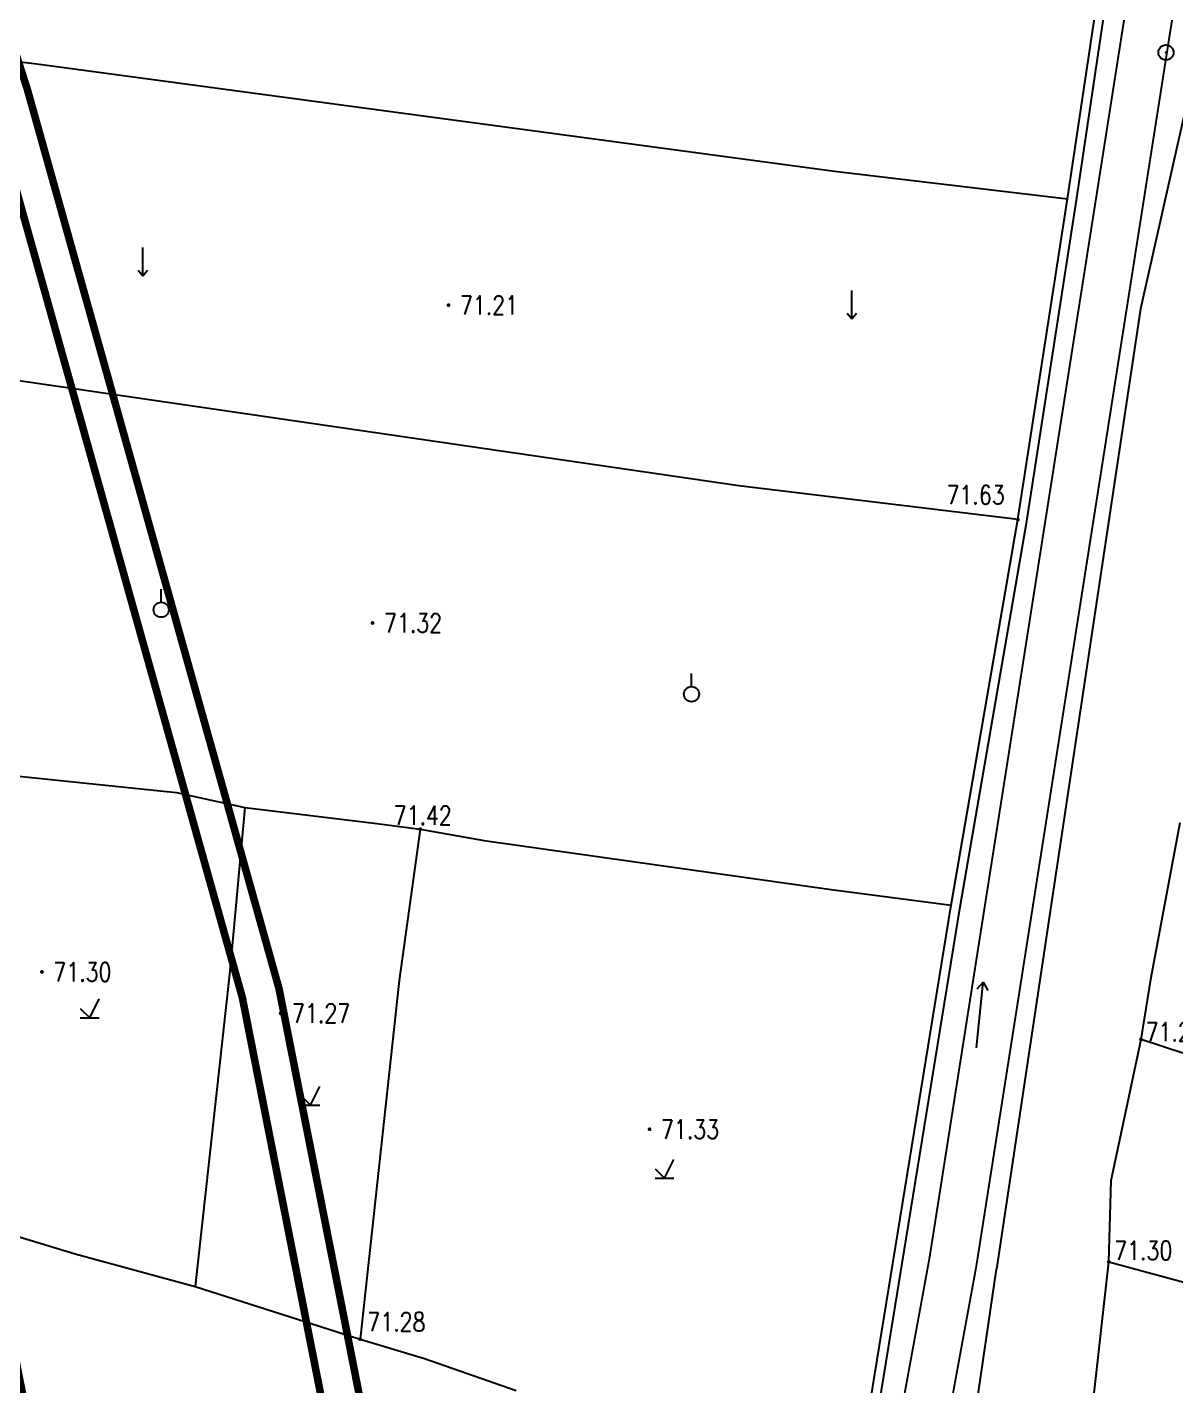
# Model space of a CAD drawing. Extents: x 10519 to 17598, y -625 to 2857.
# Drawn here: x 14015.7 to 14076.6, y 350.1 to 422 of the extents above; entities that cross this region are included whole.
import ezdxf
from ezdxf.enums import TextEntityAlignment as Align

# ---------------------------------------------------------------- set-up
doc = ezdxf.new("R2010")
doc.units = 0
doc.header["$MEASUREMENT"] = 0
for name, pattern in [('CENTER', [2, 1.25, -0.25, 0.25, -0.25]), ('CENTERX2', [4, 2.5, -0.5, 0.5, -0.5]), ('X3', [5, 4, -1])]:
    doc.linetypes.add(name, pattern=pattern)
doc.layers.get('0').update_dxf_attribs({"linetype": 'CONTINUOUS'})
for name, color, linetype in [('00000衢化东路中线', 1, 'CENTER'), ('00000道路边线', 2, 'CONTINUOUS'), ('0000原地形', 252, 'CONTINUOUS'), ('000道路名称', 6, 'CONTINUOUS'), ('GCD', 224, 'CONTINUOUS')]:
    doc.layers.add(name, color=color, linetype=linetype)
doc.styles.add('HZ', font='txt8.shx', dxfattribs={"width": 0.8, "bigfont": 'hz.shx'})
doc.styles.add('黑体', font='SIMHEI.TTF', dxfattribs={"width": 0.8})

# ---------------------------------------------------------------- blocks, each defined once
blk = doc.blocks.new('GC200')
at = {"linetype": 'Continuous', "const_width": 0.2, "flags": 128}
blk.add_lwpolyline([(-0.1, 0, 1), (0.1, 0, 1)], format="xyb", close=True, dxfattribs=at)
blk = doc.blocks.new('GC117')
blk.add_circle((0, 0), 0.8)
blk.add_point((0, 0))

msp = doc.modelspace()

# ---------------------------------------------------------------- linework, layer by layer
at = {"layer": '00000衢化东路中线', "color": 6, "linetype": 'CENTERX2', "ltscale": 6}
msp.add_arc((13411.378, 223.919), 615, 0, 17.868144, dxfattribs=at)
at = {"layer": '00000道路边线', "const_width": 0.4}
for points in [[(13998.398, 562.402, 0.469032), (13977.805, 529.937), (14013.845, 418.141, -0.078123), (14044.378, 223.919), (14044.378, 26.783, 0.401182), (14068.261, 1.808), (14112.168, -0.156), (14293.346, -8.259), (14423.237, -14.069), (14638.875, -23.628), (14928.222, -34.446)], [(14003.997, 558.083), (13996.012, 557.053, 0.469032), (13979.537, 531.081), (14015.749, 418.755, -0.078123), (14046.378, 223.919), (14046.378, 16.985)], [(13958.293, 523.647), (13994.334, 411.851, -0.078123), (14023.878, 223.919), (14023.878, 36.677, 1), (14028.878, 36.677), (14028.878, 223.919, 0.078123), (13999.093, 413.385), (13963.052, 525.181, 1.000006), (13958.293, 523.647)]]:
    msp.add_lwpolyline(points, format="xyb", dxfattribs=at)
at = {"layer": '0000原地形', "linetype": 'Continuous'}
for p, q in [((14070.859, 412.946, 71.737), (14074.057, 434.392, 71.737)), ((14070.859, 412.946, 71.737), (14074.057, 434.392, 71.737)), ((14071.335, 412.874), (14074.533, 434.322)), ((14071.335, 412.874), (14074.533, 434.322)), ((14000.466, 421.916, 71.558), (14015.988, 420.131, 71.558)), ((14000.466, 421.916, 71.558), (14015.988, 420.131, 71.558)), ((14015.988, 420.131, 71.558), (14058.521, 414.407, 71.558)), ((14015.988, 420.131, 71.558), (14058.521, 414.407, 71.558)), ((14077.552, 419.668), (14074.725, 407.107)), ((14058.521, 414.407, 71.558), (14070.859, 412.946, 71.558)), ((14058.521, 414.407, 71.558), (14070.859, 412.946, 71.558)), ((14068.228, 395.95, 71.737), (14070.859, 412.946, 71.737)), ((14068.228, 395.95, 71.737), (14070.859, 412.946, 71.737)), ((14068.703, 395.872), (14071.335, 412.874)), ((14068.703, 395.872), (14071.335, 412.874)), ((14074.725, 407.107), (14067.1, 356.228)), ((14053.438, 397.73, 71.626), (14007.462, 404.445, 71.626)), ((14053.438, 397.73, 71.626), (14007.462, 404.445, 71.626)), ((14068.228, 395.95, 71.626), (14053.438, 397.73, 71.626)), ((14068.228, 395.95, 71.626), (14053.438, 397.73, 71.626)), ((14064.688, 375.517, 71.737), (14068.228, 395.95, 71.737)), ((14064.688, 375.517, 71.737), (14068.228, 395.95, 71.737)), ((14065.163, 375.437), (14068.703, 395.872)), ((14065.163, 375.437), (14068.703, 395.872)), ((14010.642, 382.833, 71.558), (14023.651, 381.49, 71.558)), ((14010.642, 382.833, 71.558), (14023.651, 381.49, 71.558)), ((14023.651, 381.49, 71.558), (14027.28, 380.702, 71.558)), ((14023.651, 381.49, 71.558), (14027.28, 380.702, 71.558)), ((14027.28, 380.702, 71.427), (14026.487, 372.018, 71.427)), ((14027.28, 380.702, 71.427), (14026.487, 372.018, 71.427)), ((14027.28, 380.702, 71.427), (14034.134, 379.861, 71.427)), ((14027.28, 380.702, 71.427), (14034.134, 379.861, 71.427)), ((14034.134, 379.861, 71.427), (14036.569, 379.542, 71.427)), ((14034.134, 379.861, 71.427), (14036.569, 379.542, 71.427)), ((14036.569, 379.542, 71.422), (14035.457, 371.521, 71.422)), ((14036.569, 379.542, 71.422), (14035.457, 371.521, 71.422)), ((14036.569, 379.542, 71.427), (14039.945, 378.942, 71.427)), ((14036.569, 379.542, 71.427), (14039.945, 378.942, 71.427)), ((14075.284, 371.682, 71.92), (14076.819, 379.893, 71.92)), ((14039.945, 378.942, 71.427), (14058.334, 376.354, 71.427)), ((14039.945, 378.942, 71.427), (14058.334, 376.354, 71.427)), ((14058.334, 376.354, 71.427), (14064.688, 375.517, 71.427)), ((14058.334, 376.354, 71.427), (14064.688, 375.517, 71.427)), ((14059.582, 344.109, 71.737), (14064.688, 375.517, 71.737)), ((14059.582, 344.109, 71.737), (14064.688, 375.517, 71.737)), ((14060.057, 344.032), (14065.163, 375.437)), ((14060.057, 344.032), (14065.163, 375.437)), ((14026.487, 372.018, 71.427), (14024.65, 355.313, 71.427)), ((14026.487, 372.018, 71.427), (14024.65, 355.313, 71.427)), ((14035.457, 371.521, 71.422), (14033.382, 352.527, 71.422)), ((14035.457, 371.521, 71.422), (14033.382, 352.527, 71.422)), ((14074.752, 368.403, 71.92), (14075.284, 371.682, 71.92)), ((14073.173, 360.93, 71.92), (14074.752, 368.403, 71.92)), ((14097.93, 360.782, 71.452), (14074.752, 368.403, 71.452)), ((14073.05, 356.625, 71.92), (14073.173, 360.93, 71.92)), ((14011.861, 358.994, 71.511), (14018.293, 357.047, 71.511)), ((14011.861, 358.994, 71.511), (14018.293, 357.047, 71.511)), ((14018.293, 357.047, 71.511), (14024.65, 355.313, 71.511)), ((14018.293, 357.047, 71.511), (14024.65, 355.313, 71.511)), ((14071.992, 347.109, 71.92), (14073.05, 356.625, 71.92)), ((14073.05, 356.625, 71.299), (14081.333, 354.384, 71.299)), ((14064.702, 339.962), (14067.1, 356.228)), ((14064.702, 339.962), (14067.1, 356.228)), ((14024.65, 355.313, 71.511), (14033.382, 352.527, 71.511)), ((14024.65, 355.313, 71.511), (14033.382, 352.527, 71.511)), ((14033.382, 352.527, 71.511), (14036.8, 351.504, 71.511)), ((14033.382, 352.527, 71.511), (14036.8, 351.504, 71.511)), ((14036.8, 351.504, 71.511), (14041.646, 349.811, 71.511)), ((14036.8, 351.504, 71.511), (14041.646, 349.811, 71.511))]:
    msp.add_line(p, q, dxfattribs=at)
at = {"layer": '0000原地形'}
for p, q in [((14021.869, 408.866), (14021.869, 410.366)), ((14021.869, 408.866), (14021.869, 410.366)), ((14021.619, 409.166), (14021.869, 408.866)), ((14021.619, 409.166), (14021.869, 408.866)), ((14021.869, 408.866), (14022.119, 409.166)), ((14021.869, 408.866), (14022.119, 409.166)), ((14059.43, 406.587), (14059.43, 408.087)), ((14059.43, 406.587), (14059.43, 408.087)), ((14059.18, 406.887), (14059.43, 406.587)), ((14059.18, 406.887), (14059.43, 406.587)), ((14059.43, 406.587), (14059.68, 406.887)), ((14059.43, 406.587), (14059.68, 406.887)), ((14022.844, 391.57), (14022.844, 392.27)), ((14022.844, 391.57), (14022.844, 392.27)), ((14050.935, 387.101), (14050.935, 387.801)), ((14050.935, 387.101), (14050.935, 387.801)), ((14066.03, 367.961), (14066.384, 371.443)), ((14066.384, 371.443), (14066.058, 371.065)), ((14066.384, 371.443), (14066.628, 371.006)), ((14018.556, 370.051), (14019.056, 369.551)), ((14018.556, 370.051), (14019.056, 369.551)), ((14019.056, 369.551), (14019.556, 370.551)), ((14019.056, 369.551), (14019.556, 370.551)), ((14018.556, 369.551), (14019.556, 369.551)), ((14018.556, 369.551), (14019.556, 369.551)), ((14030.751, 364.917), (14031.251, 365.917)), ((14030.751, 364.917), (14031.251, 365.917)), ((14030.251, 365.417), (14030.751, 364.917)), ((14030.251, 365.417), (14030.751, 364.917)), ((14030.251, 364.917), (14031.251, 364.917)), ((14030.251, 364.917), (14031.251, 364.917)), ((14049.006, 361.554), (14049.506, 361.054)), ((14049.006, 361.554), (14049.506, 361.054)), ((14049.506, 361.054), (14050.006, 362.054)), ((14049.506, 361.054), (14050.006, 362.054)), ((14049.006, 361.054), (14050.006, 361.054)), ((14049.006, 361.054), (14050.006, 361.054))]:
    msp.add_line(p, q, dxfattribs=at)
at = {"layer": '0000原地形', "linetype": 'X3', "const_width": 0.1, "flags": 128}
for points in [[(14063.547, 356.836), (14074.395, 425.862), (14075.843, 435.773), (14078.32, 448.574), (14083.677, 484.12), (14085.463, 496.087), (14087.938, 512.266), (14090.447, 529.465), (14092.317, 540.475), (14095.208, 556.83), (14096.978, 570.392), (14098.78, 581.861), (14099.999, 590.618), (14104.957, 624.859)], [(14045.461, 246.868), (14048.284, 267.256), (14049.181, 273.078), (14050.814, 282.006), (14053.645, 301.135), (14054.502, 305.65), (14058.297, 325.085), (14059.436, 330.737), (14060.425, 337.958), (14061.204, 344.068), (14063.547, 356.836)], [(14045.461, 246.868), (14048.284, 267.256), (14049.181, 273.078), (14050.814, 282.006), (14053.645, 301.135), (14054.502, 305.65), (14058.297, 325.085), (14059.436, 330.737), (14060.425, 337.958), (14061.204, 344.068), (14063.547, 356.836)]]:
    msp.add_lwpolyline(points, dxfattribs=at)
at = {"layer": '0000原地形', "linetype": 'Continuous', "const_width": 0.1, "elevation": 71.703, "flags": 128}
msp.add_lwpolyline([(14066.024, 356.381), (14076.879, 425.499), (14078.318, 435.353), (14080.794, 448.148), (14086.159, 483.748), (14087.945, 495.712), (14090.42, 511.895), (14092.926, 529.074), (14094.79, 540.046), (14097.69, 556.449), (14099.463, 570.035), (14101.263, 581.493), (14102.485, 590.272), (14107.552, 624.885)], dxfattribs=at)
at = {"layer": '0000原地形', "linetype": 'Continuous', "const_width": 0.1, "flags": 128}
for points in [[(14017.794, 51.971), (14016.641, 52.296), (14017.594, 60.076), (14019.888, 72.16), (14022.418, 85.402), (14023.253, 90.838), (14024.065, 99.379), (14026.111, 114.876), (14032.483, 147.137), (14035.666, 167.455), (14037.531, 182.432), (14039.365, 193.916), (14040.092, 199.67), (14041.471, 209.476), (14043.788, 222.457), (14047.84, 245.068), (14050.774, 266.875), (14053.3, 281.599), (14056.983, 305.214), (14060.768, 324.595), (14061.92, 330.317), (14062.922, 337.627), (14063.694, 343.681), (14066.024, 356.381)], [(14025.303, 108.759), (14026.111, 114.876), (14032.483, 147.137), (14035.666, 167.455), (14037.531, 182.432), (14039.365, 193.916), (14040.092, 199.67), (14041.471, 209.476), (14043.788, 222.457), (14047.84, 245.068), (14050.774, 266.875), (14053.3, 281.599), (14056.983, 305.214), (14060.768, 324.595), (14061.92, 330.317), (14062.922, 337.627), (14063.694, 343.681), (14066.024, 356.381)]]:
    msp.add_lwpolyline(points, dxfattribs=at)
at = {"layer": '0000原地形'}
for centre in [(14022.844, 391.17), (14022.844, 391.17), (14050.935, 386.701), (14050.935, 386.701)]:
    msp.add_ellipse(centre, major_axis=(-0.283, 0.283), ratio=1, start_param=3.926991, end_param=10.210176, dxfattribs=at)

# ---------------------------------------------------------------- block references
at = {"layer": '0000原地形', "linetype": 'Continuous', "xscale": 0.5, "yscale": 0.5}
msp.add_blockref('GC117', (14076.072, 420.693, 71.901), dxfattribs=at)
at = {"layer": 'GCD', "linetype": 'Continuous'}
ref = msp.add_blockref('GC200', (14038.066, 407.307, 71.208), dxfattribs=dict(at, xscale=0.5, yscale=0.5, zscale=0.5))
ref.add_attrib('height', '71.21', dxfattribs={"linetype": 'Continuous', "height": 1, "style": 'HZ', "width": 0.8}).set_placement((14038.666, 407.307, 71.208), align=Align.MIDDLE_LEFT)
ref = msp.add_blockref('GC200', (14038.066, 407.307, 71.208), dxfattribs=dict(at, xscale=0.5, yscale=0.5, zscale=0.5))
ref.add_attrib('height', '71.21', dxfattribs={"linetype": 'Continuous', "height": 1, "style": 'HZ', "width": 0.8}).set_placement((14038.666, 407.307, 71.208), align=Align.MIDDLE_LEFT)
ref = msp.add_blockref('GC200', (14068.228, 395.95, 71.626), dxfattribs=dict(at, xscale=0.5, yscale=0.5, zscale=0.5))
ref.add_attrib('height', '71.63', dxfattribs={"linetype": 'Continuous', "height": 1, "style": 'HZ', "width": 0.8}).set_placement((14064.445, 397.259, 71.626), align=Align.MIDDLE_LEFT)
ref = msp.add_blockref('GC200', (14068.228, 395.95, 71.626), dxfattribs=dict(at, xscale=0.5, yscale=0.5, zscale=0.5))
ref.add_attrib('height', '71.63', dxfattribs={"linetype": 'Continuous', "height": 1, "style": 'HZ', "width": 0.8}).set_placement((14064.445, 397.259, 71.626), align=Align.MIDDLE_LEFT)
ref = msp.add_blockref('GC200', (14034.044, 390.47, 71.323), dxfattribs=dict(at, xscale=0.5, yscale=0.5, zscale=0.5))
ref.add_attrib('height', '71.32', dxfattribs={"linetype": 'Continuous', "height": 1, "style": 'HZ', "width": 0.8}).set_placement((14034.644, 390.47, 71.323), align=Align.MIDDLE_LEFT)
ref = msp.add_blockref('GC200', (14034.044, 390.47, 71.323), dxfattribs=dict(at, xscale=0.5, yscale=0.5, zscale=0.5))
ref.add_attrib('height', '71.32', dxfattribs={"linetype": 'Continuous', "height": 1, "style": 'HZ', "width": 0.8}).set_placement((14034.644, 390.47, 71.323), align=Align.MIDDLE_LEFT)
ref = msp.add_blockref('GC200', (14036.569, 379.542, 71.422), dxfattribs=dict(at, xscale=0.5, yscale=0.5, zscale=0.5))
ref.add_attrib('height', '71.42', dxfattribs={"linetype": 'Continuous', "height": 1, "style": 'HZ', "width": 0.8}).set_placement((14035.157, 380.28, 71.422), align=Align.MIDDLE_LEFT)
ref = msp.add_blockref('GC200', (14036.569, 379.542, 71.422), dxfattribs=dict(at, xscale=0.5, yscale=0.5, zscale=0.5))
ref.add_attrib('height', '71.42', dxfattribs={"linetype": 'Continuous', "height": 1, "style": 'HZ', "width": 0.8}).set_placement((14035.157, 380.28, 71.422), align=Align.MIDDLE_LEFT)
ref = msp.add_blockref('GC200', (14016.527, 371.982, 71.301), dxfattribs=dict(at, xscale=0.5, yscale=0.5, zscale=0.5))
ref.add_attrib('height', '71.30', dxfattribs={"linetype": 'Continuous', "height": 1, "style": 'HZ', "width": 0.8}).set_placement((14017.127, 371.982, 71.301), align=Align.MIDDLE_LEFT)
ref = msp.add_blockref('GC200', (14016.527, 371.982, 71.301), dxfattribs=dict(at, xscale=0.5, yscale=0.5, zscale=0.5))
ref.add_attrib('height', '71.30', dxfattribs={"linetype": 'Continuous', "height": 1, "style": 'HZ', "width": 0.8}).set_placement((14017.127, 371.982, 71.301), align=Align.MIDDLE_LEFT)
ref = msp.add_blockref('GC200', (14029.173, 369.793, 71.267), dxfattribs=dict(at, xscale=0.5, yscale=0.5, zscale=0.5))
ref.add_attrib('height', '71.27', dxfattribs={"linetype": 'Continuous', "height": 1, "style": 'HZ', "width": 0.8}).set_placement((14029.773, 369.793, 71.267), align=Align.MIDDLE_LEFT)
ref = msp.add_blockref('GC200', (14029.173, 369.793, 71.267), dxfattribs=dict(at, xscale=0.5, yscale=0.5, zscale=0.5))
ref.add_attrib('height', '71.27', dxfattribs={"linetype": 'Continuous', "height": 1, "style": 'HZ', "width": 0.8}).set_placement((14029.773, 369.793, 71.267), align=Align.MIDDLE_LEFT)
ref = msp.add_blockref('GC200', (14074.752, 368.403, 71.213), dxfattribs=dict(at, xscale=0.5, yscale=0.5, zscale=0.5))
ref.add_attrib('height', '71.21', dxfattribs={"linetype": 'Continuous', "height": 1, "style": 'HZ', "width": 0.8}).set_placement((14074.991, 368.807, 71.213), align=Align.MIDDLE_LEFT)
ref = msp.add_blockref('GC200', (14048.718, 363.647, 71.33), dxfattribs=dict(at, xscale=0.5, yscale=0.5, zscale=0.5))
ref.add_attrib('height', '71.33', dxfattribs={"linetype": 'Continuous', "height": 1, "style": 'HZ', "width": 0.8}).set_placement((14049.318, 363.647, 71.33), align=Align.MIDDLE_LEFT)
ref = msp.add_blockref('GC200', (14048.718, 363.647, 71.33), dxfattribs=dict(at, xscale=0.5, yscale=0.5, zscale=0.5))
ref.add_attrib('height', '71.33', dxfattribs={"linetype": 'Continuous', "height": 1, "style": 'HZ', "width": 0.8}).set_placement((14049.318, 363.647, 71.33), align=Align.MIDDLE_LEFT)
ref = msp.add_blockref('GC200', (14073.05, 356.625, 71.299), dxfattribs=dict(at, xscale=0.5, yscale=0.5, zscale=0.5))
ref.add_attrib('height', '71.30', dxfattribs={"linetype": 'Continuous', "height": 1, "style": 'HZ', "width": 0.8}).set_placement((14073.325, 357.225, 71.299), align=Align.MIDDLE_LEFT)
ref = msp.add_blockref('GC200', (14033.382, 352.527, 71.283), dxfattribs=dict(at, xscale=0.5, yscale=0.5, zscale=0.5))
ref.add_attrib('height', '71.28', dxfattribs={"linetype": 'Continuous', "height": 1, "style": 'HZ', "width": 0.8}).set_placement((14033.761, 353.445, 71.283), align=Align.MIDDLE_LEFT)
ref = msp.add_blockref('GC200', (14033.382, 352.527, 71.283), dxfattribs=dict(at, xscale=0.5, yscale=0.5, zscale=0.5))
ref.add_attrib('height', '71.28', dxfattribs={"linetype": 'Continuous', "height": 1, "style": 'HZ', "width": 0.8}).set_placement((14033.761, 353.445, 71.283), align=Align.MIDDLE_LEFT)

# ---------------------------------------------------------------- texts
at = {"layer": '000道路名称', "color": 0, "insert": (14058.463, 564.427), "char_height": 12.5, "width": 276.8896, "attachment_point": 1, "rotation": 0.80947, "style": '黑体'}
msp.add_mtext('    {\\H1.2x;本图为花园街道2014-02号地块征地红线图。征地面积为139808平方米。\\P                              \\P                              \\P                    衢州市规划局\\P                二零一四年五月}', dxfattribs=at)

doc.saveas('drawing.dxf')
